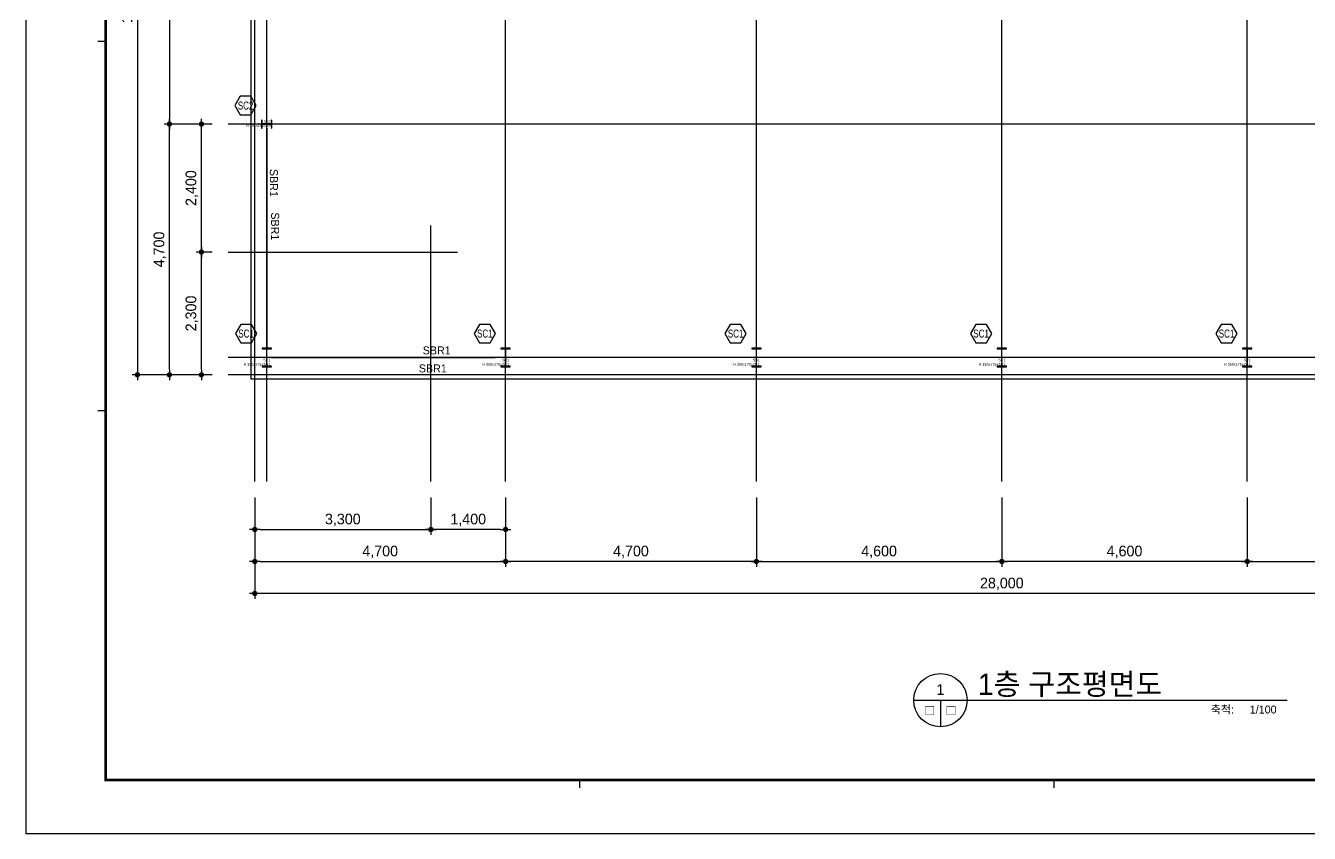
# Model space of a CAD drawing. Header units: millimetres. Extents: x 1296959 to 4552731, y -1798654 to -1542890.
# Drawn here: x 4384531 to 4408588, y -1631990 to -1616847 of the extents above; entities that cross this region are included whole.
import ezdxf
from ezdxf.enums import TextEntityAlignment as Align

# ---------------------------------------------------------------- set-up
doc = ezdxf.new("R2010")
doc.units = ezdxf.units.MM
doc.header["$LTSCALE"] = 100
doc.header["$PDMODE"] = 3
doc.header["$PDSIZE"] = 500
doc.linetypes.add('CEN', pattern=[62, 60, -1, 0, -1])
for name, color, linetype in [('G-AXIS-CEN', 1, 'CEN'), ('G-AXIS-DIM', 7, 'Continuous'), ('G-SCOLM-SEC', 40, 'Continuous'), ('G-VIEW TITLE-SYM', 7, 'Continuous'), ('S-BRACE-ELE', 70, 'Continuous'), ('S-BRACE-SYM', 7, 'Continuous'), ('S-FOOT-ELE', 7, 'Continuous'), ('S-SCOLM-SYM', 7, 'Continuous')]:
    doc.layers.add(name, color=color, linetype=linetype)
for name, color, linetype, plot in [('G-MEMBGUIDE', 32, 'Continuous', False), ('G-REGION-VIEW', 145, 'Continuous', False), ('S-FOOT-BDR', 130, 'Continuous', False)]:
    doc.layers.add(name, color=color, linetype=linetype, plot=plot)
doc.layers.add('G-SCOLM-HAT', color=251, linetype='Continuous', transparency=0.3)
doc.styles.add('나눔고딕', font='나눔고딕.ttf')
doc.dimstyles.new('G-AXIS-DIM', dxfattribs={"dimtxt": 2, "dimasz": 1, "dimexe": 1, "dimexo": 1, "dimgap": 0.5, "dimtad": 1, "dimdec": 0, "dimzin": 0, "dimdsep": 46, "dimlunit": 6, "dimtxsty": '나눔고딕', "dimblk": 'DOT1', "dimcen": 1, "dimclrt": 3, "dimadec": 0, "dimazin": 0, "dimtfac": 1, "dimtdec": 0, "dimtix": 1, "dimtmove": 2, "dimatfit": 0, "dimfxl": 1, "dimtolj": 1, "dimtzin": 0, "dimarcsym": 2})

# ---------------------------------------------------------------- blocks, each defined once
blk = doc.blocks.new('DOT1')
blk.add_line((-1, 0), (1, 0))
at = {"color": 0, "linetype": 'ByBlock', "const_width": 0.5}
blk.add_lwpolyline([(-0.25, 0, 1), (0.25, 0, 1)], format="xyb", close=True, dxfattribs=at)
blk = doc.blocks.new('*D204')
at = {"layer": 'Defpoints', "color": 0, "transparency": 16777216}
for p in [(4407425, -1625593), (4412125, -1625593), (4412125, -1626893)]:
    blk.add_point(p, dxfattribs=at)
at = {"layer": 'G-AXIS-DIM', "color": 0, "lineweight": -2, "ltscale": 100, "transparency": 16777216}
for p, q in [((4407425, -1625693), (4407425, -1626993)), ((4412125, -1625693), (4412125, -1626993)), ((4407525, -1626893), (4412025, -1626893))]:
    blk.add_line(p, q, dxfattribs=at)
at = {"layer": 'G-AXIS-DIM', "color": 0, "linetype": 'ByBlock', "lineweight": -2, "transparency": 16777216, "xscale": 100, "yscale": 100, "zscale": 100, "rotation": 180}
blk.add_blockref('DOT1', (4407425, -1626893), dxfattribs=at)
at = {"layer": 'G-AXIS-DIM', "color": 0, "linetype": 'ByBlock', "lineweight": -2, "transparency": 16777216, "xscale": 100, "yscale": 100, "zscale": 100}
blk.add_blockref('DOT1', (4412125, -1626893), dxfattribs=at)
at = {"layer": 'G-AXIS-DIM', "color": 3, "transparency": 16777216, "insert": (4409775, -1626715), "char_height": 200, "attachment_point": 5, "style": '나눔고딕'}
blk.add_mtext('\\A1;4,700', dxfattribs=at)
blk = doc.blocks.new('*D207')
at = {"layer": 'Defpoints', "color": 0, "transparency": 16777216}
for p in [(4402825, -1625593), (4407425, -1625593), (4402825, -1626893)]:
    blk.add_point(p, dxfattribs=at)
at = {"layer": 'G-AXIS-DIM', "color": 0, "lineweight": -2, "ltscale": 100, "transparency": 16777216}
for p, q in [((4402825, -1625693), (4402825, -1626993)), ((4407425, -1625693), (4407425, -1626993)), ((4407325, -1626893), (4402925, -1626893))]:
    blk.add_line(p, q, dxfattribs=at)
at = {"layer": 'G-AXIS-DIM', "color": 0, "linetype": 'ByBlock', "lineweight": -2, "transparency": 16777216, "xscale": 100, "yscale": 100, "zscale": 100, "rotation": 180}
blk.add_blockref('DOT1', (4402825, -1626893), dxfattribs=at)
at = {"layer": 'G-AXIS-DIM', "color": 0, "linetype": 'ByBlock', "lineweight": -2, "transparency": 16777216, "xscale": 100, "yscale": 100, "zscale": 100}
blk.add_blockref('DOT1', (4407425, -1626893), dxfattribs=at)
at = {"layer": 'G-AXIS-DIM', "color": 3, "transparency": 16777216, "insert": (4405125, -1626715), "char_height": 200, "attachment_point": 5, "style": '나눔고딕'}
blk.add_mtext('\\A1;4,600', dxfattribs=at)
blk = doc.blocks.new('*D209')
at = {"layer": 'Defpoints', "color": 0, "transparency": 16777216}
for p in [(4393525, -1625593), (4398225, -1625593), (4393525, -1626893)]:
    blk.add_point(p, dxfattribs=at)
at = {"layer": 'G-AXIS-DIM', "color": 0, "lineweight": -2, "ltscale": 100, "transparency": 16777216}
for p, q in [((4393525, -1625693), (4393525, -1626993)), ((4398225, -1625693), (4398225, -1626993)), ((4398125, -1626893), (4393625, -1626893))]:
    blk.add_line(p, q, dxfattribs=at)
at = {"layer": 'G-AXIS-DIM', "color": 0, "linetype": 'ByBlock', "lineweight": -2, "transparency": 16777216, "xscale": 100, "yscale": 100, "zscale": 100, "rotation": 180}
blk.add_blockref('DOT1', (4393525, -1626893), dxfattribs=at)
at = {"layer": 'G-AXIS-DIM', "color": 0, "linetype": 'ByBlock', "lineweight": -2, "transparency": 16777216, "xscale": 100, "yscale": 100, "zscale": 100}
blk.add_blockref('DOT1', (4398225, -1626893), dxfattribs=at)
at = {"layer": 'G-AXIS-DIM', "color": 3, "transparency": 16777216, "insert": (4395875, -1626715), "char_height": 200, "attachment_point": 5, "style": '나눔고딕'}
blk.add_mtext('\\A1;4,700', dxfattribs=at)
blk = doc.blocks.new('*D210')
at = {"layer": 'Defpoints', "color": 0, "transparency": 16777216}
for p in [(4388125, -1609393), (4386625, -1623393), (4388125, -1623393)]:
    blk.add_point(p, dxfattribs=at)
at = {"layer": 'G-AXIS-DIM', "color": 0, "lineweight": -2, "ltscale": 100, "transparency": 16777216}
for p, q in [((4388025, -1609393), (4386525, -1609393)), ((4386625, -1609493), (4386625, -1623293)), ((4388025, -1623393), (4386525, -1623393))]:
    blk.add_line(p, q, dxfattribs=at)
at = {"layer": 'G-AXIS-DIM', "color": 0, "linetype": 'ByBlock', "lineweight": -2, "transparency": 16777216, "xscale": 100, "yscale": 100, "zscale": 100}
for p, rotation in [((4386625, -1609393), 90), ((4386625, -1623393), 270)]:
    blk.add_blockref('DOT1', p, dxfattribs=dict(at, rotation=rotation))
at = {"layer": 'G-AXIS-DIM', "color": 3, "transparency": 16777216, "insert": (4386447, -1616393), "char_height": 200, "attachment_point": 5, "rotation": 90, "style": '나눔고딕'}
blk.add_mtext('\\A1;14,000', dxfattribs=at)
blk = doc.blocks.new('*D211')
at = {"layer": 'Defpoints', "color": 0, "transparency": 16777216}
for p in [(4388825, -1625593), (4393525, -1625593), (4393525, -1626893)]:
    blk.add_point(p, dxfattribs=at)
at = {"layer": 'G-AXIS-DIM', "color": 0, "lineweight": -2, "ltscale": 100, "transparency": 16777216}
for p, q in [((4388825, -1625693), (4388825, -1626993)), ((4393525, -1625693), (4393525, -1626993)), ((4388925, -1626893), (4393425, -1626893))]:
    blk.add_line(p, q, dxfattribs=at)
at = {"layer": 'G-AXIS-DIM', "color": 0, "linetype": 'ByBlock', "lineweight": -2, "transparency": 16777216, "xscale": 100, "yscale": 100, "zscale": 100, "rotation": 180}
blk.add_blockref('DOT1', (4388825, -1626893), dxfattribs=at)
at = {"layer": 'G-AXIS-DIM', "color": 0, "linetype": 'ByBlock', "lineweight": -2, "transparency": 16777216, "xscale": 100, "yscale": 100, "zscale": 100}
blk.add_blockref('DOT1', (4393525, -1626893), dxfattribs=at)
at = {"layer": 'G-AXIS-DIM', "color": 3, "transparency": 16777216, "insert": (4391175, -1626715), "char_height": 200, "attachment_point": 5, "style": '나눔고딕'}
blk.add_mtext('\\A1;4,700', dxfattribs=at)
blk = doc.blocks.new('*D213')
at = {"layer": 'Defpoints', "color": 0, "transparency": 16777216}
for p in [(4398225, -1625593), (4402825, -1625593), (4402825, -1626893)]:
    blk.add_point(p, dxfattribs=at)
at = {"layer": 'G-AXIS-DIM', "color": 0, "lineweight": -2, "ltscale": 100, "transparency": 16777216}
for p, q in [((4398225, -1625693), (4398225, -1626993)), ((4402825, -1625693), (4402825, -1626993)), ((4398325, -1626893), (4402725, -1626893))]:
    blk.add_line(p, q, dxfattribs=at)
at = {"layer": 'G-AXIS-DIM', "color": 0, "linetype": 'ByBlock', "lineweight": -2, "transparency": 16777216, "xscale": 100, "yscale": 100, "zscale": 100, "rotation": 180}
blk.add_blockref('DOT1', (4398225, -1626893), dxfattribs=at)
at = {"layer": 'G-AXIS-DIM', "color": 0, "linetype": 'ByBlock', "lineweight": -2, "transparency": 16777216, "xscale": 100, "yscale": 100, "zscale": 100}
blk.add_blockref('DOT1', (4402825, -1626893), dxfattribs=at)
at = {"layer": 'G-AXIS-DIM', "color": 3, "transparency": 16777216, "insert": (4400525, -1626715), "char_height": 200, "attachment_point": 5, "style": '나눔고딕'}
blk.add_mtext('\\A1;4,600', dxfattribs=at)
blk = doc.blocks.new('*D219')
at = {"layer": 'Defpoints', "color": 0, "transparency": 16777216}
for p in [(4388125, -1614093), (4387225, -1618693), (4388125, -1618693)]:
    blk.add_point(p, dxfattribs=at)
at = {"layer": 'G-AXIS-DIM', "color": 0, "lineweight": -2, "ltscale": 100, "transparency": 16777216}
for p, q in [((4388025, -1614093), (4387125, -1614093)), ((4387225, -1614193), (4387225, -1618593)), ((4388025, -1618693), (4387125, -1618693))]:
    blk.add_line(p, q, dxfattribs=at)
at = {"layer": 'G-AXIS-DIM', "color": 0, "linetype": 'ByBlock', "lineweight": -2, "transparency": 16777216, "xscale": 100, "yscale": 100, "zscale": 100}
for p, rotation in [((4387225, -1614093), 90), ((4387225, -1618693), 270)]:
    blk.add_blockref('DOT1', p, dxfattribs=dict(at, rotation=rotation))
at = {"layer": 'G-AXIS-DIM', "color": 3, "transparency": 16777216, "insert": (4387046, -1616393), "char_height": 200, "attachment_point": 5, "rotation": 90, "style": '나눔고딕'}
blk.add_mtext('\\A1;4,600', dxfattribs=at)
blk = doc.blocks.new('*D221')
at = {"layer": 'Defpoints', "color": 0, "transparency": 16777216}
for p in [(4387225, -1618693), (4388125, -1618693), (4388125, -1623393)]:
    blk.add_point(p, dxfattribs=at)
at = {"layer": 'G-AXIS-DIM', "color": 0, "lineweight": -2, "ltscale": 100, "transparency": 16777216}
for p, q in [((4388025, -1618693), (4387125, -1618693)), ((4387225, -1623293), (4387225, -1618793)), ((4388025, -1623393), (4387125, -1623393))]:
    blk.add_line(p, q, dxfattribs=at)
at = {"layer": 'G-AXIS-DIM', "color": 0, "linetype": 'ByBlock', "lineweight": -2, "transparency": 16777216, "xscale": 100, "yscale": 100, "zscale": 100}
for p, rotation in [((4387225, -1618693), 90), ((4387225, -1623393), 270)]:
    blk.add_blockref('DOT1', p, dxfattribs=dict(at, rotation=rotation))
at = {"layer": 'G-AXIS-DIM', "color": 3, "transparency": 16777216, "insert": (4387047, -1621043), "char_height": 200, "attachment_point": 5, "rotation": 90, "style": '나눔고딕'}
blk.add_mtext('\\A1;4,700', dxfattribs=at)
blk = doc.blocks.new('*D225')
at = {"layer": 'Defpoints', "color": 0, "transparency": 16777216}
for p in [(4388825, -1625593), (4416825, -1625593), (4388825, -1627493)]:
    blk.add_point(p, dxfattribs=at)
at = {"layer": 'G-AXIS-DIM', "color": 0, "lineweight": -2, "ltscale": 100, "transparency": 16777216}
for p, q in [((4388825, -1625693), (4388825, -1627593)), ((4416825, -1625693), (4416825, -1627593)), ((4416725, -1627493), (4388925, -1627493))]:
    blk.add_line(p, q, dxfattribs=at)
at = {"layer": 'G-AXIS-DIM', "color": 0, "linetype": 'ByBlock', "lineweight": -2, "transparency": 16777216, "xscale": 100, "yscale": 100, "zscale": 100, "rotation": 180}
blk.add_blockref('DOT1', (4388825, -1627493), dxfattribs=at)
at = {"layer": 'G-AXIS-DIM', "color": 0, "linetype": 'ByBlock', "lineweight": -2, "transparency": 16777216, "xscale": 100, "yscale": 100, "zscale": 100}
blk.add_blockref('DOT1', (4416825, -1627493), dxfattribs=at)
at = {"layer": 'G-AXIS-DIM', "color": 3, "transparency": 16777216, "insert": (4402825, -1627315), "char_height": 200, "attachment_point": 5, "style": '나눔고딕'}
blk.add_mtext('\\A1;28,000', dxfattribs=at)
blk = doc.blocks.new('S-MEMBER GROUP-SYM 02', base_point=(33208.94, -9998.04))
blk.add_lwpolyline([(33209.94, -9999.77), (33210.94, -9998.04), (33209.94, -9996.31), (33207.94, -9996.31), (33206.94, -9998.04), (33207.94, -9999.77)], close=True)
at = {"color": 3, "style": '나눔고딕', "width": 0.75}
blk.add_attdef('□', text='', height=1.5, dxfattribs=at).set_placement((33208.94, -9998.04), align=Align.MIDDLE_CENTER)
blk = doc.blocks.new('S-MEMBER GROUP-SYM 11', base_point=(59725, 17575))
at = {"color": 3, "ltscale": 10000, "style": '나눔고딕'}
blk.add_attdef('□', text='', height=1.5, dxfattribs=at).set_placement((59725, 17575), align=Align.MIDDLE_CENTER)
blk = doc.blocks.new('G-VIEW TITLE-SYM 03', base_point=(235, 70))
for p, q in [((230, 70), (240, 70)), ((235, 70), (235, 65)), ((240, 70), (300, 70))]:
    blk.add_line(p, q)
blk.add_circle((235, 70), 5)
at = {"color": 3, "linetype": 'Continuous', "style": '나눔고딕'}
blk.add_text('축척:', height=1.5, dxfattribs=at).set_placement((290, 69), align=Align.TOP_RIGHT)
for height, p in [(2, (235, 72)), (1.5, (233, 68)), (1.5, (237, 68))]:
    blk.add_attdef('ㅁㅁ', text='', height=height, dxfattribs=at).set_placement(p, align=Align.MIDDLE_CENTER)
blk.add_attdef('ㅁㅁㅁㅁ', (242, 71), '', height=4, dxfattribs=at)
blk.add_attdef('ㅁㅁ', text='', height=1.5, dxfattribs=at).set_placement((298, 69), align=Align.TOP_RIGHT)
blk = doc.blocks.new('*D317')
at = {"layer": 'Defpoints', "color": 0, "transparency": 16777216}
for p in [(4388825, -1625593), (4392125, -1625593), (4392125, -1626293)]:
    blk.add_point(p, dxfattribs=at)
at = {"layer": 'G-AXIS-DIM', "color": 0, "lineweight": -2, "ltscale": 100, "transparency": 16777216}
for p, q in [((4388825, -1625693), (4388825, -1626393)), ((4392125, -1625693), (4392125, -1626393)), ((4388925, -1626293), (4392025, -1626293))]:
    blk.add_line(p, q, dxfattribs=at)
at = {"layer": 'G-AXIS-DIM', "color": 0, "linetype": 'ByBlock', "lineweight": -2, "transparency": 16777216, "xscale": 100, "yscale": 100, "zscale": 100, "rotation": 180}
blk.add_blockref('DOT1', (4388825, -1626293), dxfattribs=at)
at = {"layer": 'G-AXIS-DIM', "color": 0, "linetype": 'ByBlock', "lineweight": -2, "transparency": 16777216, "xscale": 100, "yscale": 100, "zscale": 100}
blk.add_blockref('DOT1', (4392125, -1626293), dxfattribs=at)
at = {"layer": 'G-AXIS-DIM', "color": 3, "transparency": 16777216, "insert": (4390475, -1626115), "char_height": 200, "attachment_point": 5, "style": '나눔고딕'}
blk.add_mtext('\\A1;3,300', dxfattribs=at)
blk = doc.blocks.new('*D318')
at = {"layer": 'Defpoints', "color": 0, "transparency": 16777216}
for p in [(4392125, -1625593), (4393525, -1625593), (4392125, -1626293)]:
    blk.add_point(p, dxfattribs=at)
at = {"layer": 'G-AXIS-DIM', "color": 0, "lineweight": -2, "ltscale": 100, "transparency": 16777216}
for p, q in [((4392125, -1625693), (4392125, -1626393)), ((4393525, -1625693), (4393525, -1626393)), ((4393425, -1626293), (4392225, -1626293))]:
    blk.add_line(p, q, dxfattribs=at)
at = {"layer": 'G-AXIS-DIM', "color": 0, "linetype": 'ByBlock', "lineweight": -2, "transparency": 16777216, "xscale": 100, "yscale": 100, "zscale": 100, "rotation": 180}
blk.add_blockref('DOT1', (4392125, -1626293), dxfattribs=at)
at = {"layer": 'G-AXIS-DIM', "color": 0, "linetype": 'ByBlock', "lineweight": -2, "transparency": 16777216, "xscale": 100, "yscale": 100, "zscale": 100}
blk.add_blockref('DOT1', (4393525, -1626293), dxfattribs=at)
at = {"layer": 'G-AXIS-DIM', "color": 3, "transparency": 16777216, "insert": (4392825, -1626115), "char_height": 200, "attachment_point": 5, "style": '나눔고딕'}
blk.add_mtext('\\A1;1,400', dxfattribs=at)
blk = doc.blocks.new('*D319')
at = {"layer": 'Defpoints', "color": 0, "transparency": 16777216}
for p in [(4387825, -1621093), (4388125, -1621093), (4388125, -1623393)]:
    blk.add_point(p, dxfattribs=at)
at = {"layer": 'G-AXIS-DIM', "color": 0, "lineweight": -2, "ltscale": 100, "transparency": 16777216}
for p, q in [((4388025, -1621093), (4387725, -1621093)), ((4387825, -1623293), (4387825, -1621193)), ((4388025, -1623393), (4387725, -1623393))]:
    blk.add_line(p, q, dxfattribs=at)
at = {"layer": 'G-AXIS-DIM', "color": 0, "linetype": 'ByBlock', "lineweight": -2, "transparency": 16777216, "xscale": 100, "yscale": 100, "zscale": 100}
for p, rotation in [((4387825, -1621093), 90), ((4387825, -1623393), 270)]:
    blk.add_blockref('DOT1', p, dxfattribs=dict(at, rotation=rotation))
at = {"layer": 'G-AXIS-DIM', "color": 3, "transparency": 16777216, "insert": (4387646, -1622243), "char_height": 200, "attachment_point": 5, "rotation": 90, "style": '나눔고딕'}
blk.add_mtext('\\A1;2,300', dxfattribs=at)
blk = doc.blocks.new('*D320')
at = {"layer": 'Defpoints', "color": 0, "transparency": 16777216}
for p in [(4387825, -1618693), (4388125, -1618693), (4388125, -1621093)]:
    blk.add_point(p, dxfattribs=at)
at = {"layer": 'G-AXIS-DIM', "color": 0, "lineweight": -2, "ltscale": 100, "transparency": 16777216}
for p, q in [((4388025, -1618693), (4387725, -1618693)), ((4387825, -1620993), (4387825, -1618793)), ((4388025, -1621093), (4387725, -1621093))]:
    blk.add_line(p, q, dxfattribs=at)
at = {"layer": 'G-AXIS-DIM', "color": 0, "linetype": 'ByBlock', "lineweight": -2, "transparency": 16777216, "xscale": 100, "yscale": 100, "zscale": 100}
for p, rotation in [((4387825, -1618693), 90), ((4387825, -1621093), 270)]:
    blk.add_blockref('DOT1', p, dxfattribs=dict(at, rotation=rotation))
at = {"layer": 'G-AXIS-DIM', "color": 3, "transparency": 16777216, "insert": (4387646, -1619893), "char_height": 200, "attachment_point": 5, "rotation": 90, "style": '나눔고딕'}
blk.add_mtext('\\A1;2,400', dxfattribs=at)

msp = doc.modelspace()

# ---------------------------------------------------------------- hatches: boundary and pattern name
at = {"layer": 'G-SCOLM-HAT', "ltscale": 100}
for points in [[(4388952.56, -1618768.21), (4388961.56, -1618768.21), (4388961.56, -1618696.21), (4389137.56, -1618696.21), (4389137.56, -1618768.21), (4389146.56, -1618768.21), (4389146.56, -1618618.21), (4389137.56, -1618618.21), (4389137.56, -1618690.21), (4388961.56, -1618690.21), (4388961.56, -1618618.21), (4388952.56, -1618618.21)], [(4388962.06, -1622893.21), (4388962.06, -1622904.21), (4389046.06, -1622904.21), (4389046.06, -1623232.21), (4388962.06, -1623232.21), (4388962.06, -1623243.21), (4389137.06, -1623243.21), (4389137.06, -1623232.21), (4389053.06, -1623232.21), (4389053.06, -1622904.21), (4389137.06, -1622904.21), (4389137.06, -1622893.21)], [(4393437.06, -1622893.21), (4393437.06, -1622904.21), (4393521.06, -1622904.21), (4393521.06, -1623232.21), (4393437.06, -1623232.21), (4393437.06, -1623243.21), (4393612.06, -1623243.21), (4393612.06, -1623232.21), (4393528.06, -1623232.21), (4393528.06, -1622904.21), (4393612.06, -1622904.21), (4393612.06, -1622893.21)], [(4398137.06, -1622893.21), (4398137.06, -1622904.21), (4398221.06, -1622904.21), (4398221.06, -1623232.21), (4398137.06, -1623232.21), (4398137.06, -1623243.21), (4398312.06, -1623243.21), (4398312.06, -1623232.21), (4398228.06, -1623232.21), (4398228.06, -1622904.21), (4398312.06, -1622904.21), (4398312.06, -1622893.21)], [(4402737.06, -1622893.21), (4402737.06, -1622904.21), (4402821.06, -1622904.21), (4402821.06, -1623232.21), (4402737.06, -1623232.21), (4402737.06, -1623243.21), (4402912.06, -1623243.21), (4402912.06, -1623232.21), (4402828.06, -1623232.21), (4402828.06, -1622904.21), (4402912.06, -1622904.21), (4402912.06, -1622893.21)], [(4407337.06, -1622893.21), (4407337.06, -1622904.21), (4407421.06, -1622904.21), (4407421.06, -1623232.21), (4407337.06, -1623232.21), (4407337.06, -1623243.21), (4407512.06, -1623243.21), (4407512.06, -1623232.21), (4407428.06, -1623232.21), (4407428.06, -1622904.21), (4407512.06, -1622904.21), (4407512.06, -1622893.21)]]:
    msp.add_hatch(color=256, dxfattribs=at).paths.add_polyline_path(points, flags=0)

# ---------------------------------------------------------------- linework, layer by layer
at = {"color": 5}
for p, q in [((4384530.99, -1602289.74), (4384530.99, -1631989.74)), ((4384530.99, -1631989.74), (4426580.99, -1631989.74))]:
    msp.add_line(p, q, dxfattribs=at)
for p, q in [((4385880.99, -1617139.74), (4386030.99, -1617139.74)), ((4385880.99, -1624064.74), (4386030.99, -1624064.74)), ((4394917.99, -1631139.74), (4394917.99, -1630989.74)), ((4403805.99, -1631139.74), (4403805.99, -1630989.74))]:
    msp.add_line(p, q)
at = {"color": 3, "const_width": 50}
msp.add_lwpolyline([(4425080.99, -1630989.74), (4386030.99, -1630989.74), (4386030.99, -1603289.74), (4425080.99, -1603289.74)], close=True, dxfattribs=at)
at = {"layer": 'G-AXIS-CEN', "ltscale": 100}
for p, q in [((4388824.56, -1625393.21), (4388824.56, -1607393.21)), ((4389049.56, -1625393.21), (4389049.56, -1607393.21)), ((4393524.56, -1625393.21), (4393524.56, -1607393.21)), ((4398224.56, -1625393.21), (4398224.56, -1607393.21)), ((4402824.56, -1625393.21), (4402824.56, -1607393.21)), ((4407424.56, -1625393.21), (4407424.56, -1607393.21)), ((4417324.56, -1618693.21), (4388324.56, -1618693.21)), ((4392124.56, -1625393.21), (4392124.56, -1620593.21)), ((4388324.56, -1621093.21), (4392624.56, -1621093.21)), ((4417324.56, -1623068.21), (4388324.56, -1623068.21)), ((4417324.56, -1623393.21), (4388324.56, -1623393.21))]:
    msp.add_line(p, q, dxfattribs=at)
at = {"layer": 'G-REGION-VIEW', "ltscale": 100}
msp.add_lwpolyline([(4386030.99, -1630989.74), (4425080.99, -1630989.74), (4425080.99, -1603289.74), (4386030.99, -1603289.74)], close=True, dxfattribs=at)
at = {"layer": 'G-SCOLM-SEC', "ltscale": 100}
for points in [[(4388952.56, -1618768.21), (4388961.56, -1618768.21), (4388961.56, -1618696.21), (4389137.56, -1618696.21), (4389137.56, -1618768.21), (4389146.56, -1618768.21), (4389146.56, -1618618.21), (4389137.56, -1618618.21), (4389137.56, -1618690.21), (4388961.56, -1618690.21), (4388961.56, -1618618.21), (4388952.56, -1618618.21), (4388952.56, -1618768.21)], [(4388962.06, -1622893.21), (4388962.06, -1622904.21), (4389046.06, -1622904.21), (4389046.06, -1623232.21), (4388962.06, -1623232.21), (4388962.06, -1623243.21), (4389137.06, -1623243.21), (4389137.06, -1623232.21), (4389053.06, -1623232.21), (4389053.06, -1622904.21), (4389137.06, -1622904.21), (4389137.06, -1622893.21), (4388962.06, -1622893.21)], [(4393437.06, -1622893.21), (4393437.06, -1622904.21), (4393521.06, -1622904.21), (4393521.06, -1623232.21), (4393437.06, -1623232.21), (4393437.06, -1623243.21), (4393612.06, -1623243.21), (4393612.06, -1623232.21), (4393528.06, -1623232.21), (4393528.06, -1622904.21), (4393612.06, -1622904.21), (4393612.06, -1622893.21), (4393437.06, -1622893.21)], [(4398137.06, -1622893.21), (4398137.06, -1622904.21), (4398221.06, -1622904.21), (4398221.06, -1623232.21), (4398137.06, -1623232.21), (4398137.06, -1623243.21), (4398312.06, -1623243.21), (4398312.06, -1623232.21), (4398228.06, -1623232.21), (4398228.06, -1622904.21), (4398312.06, -1622904.21), (4398312.06, -1622893.21), (4398137.06, -1622893.21)], [(4402737.06, -1622893.21), (4402737.06, -1622904.21), (4402821.06, -1622904.21), (4402821.06, -1623232.21), (4402737.06, -1623232.21), (4402737.06, -1623243.21), (4402912.06, -1623243.21), (4402912.06, -1623232.21), (4402828.06, -1623232.21), (4402828.06, -1622904.21), (4402912.06, -1622904.21), (4402912.06, -1622893.21), (4402737.06, -1622893.21)], [(4407337.06, -1622893.21), (4407337.06, -1622904.21), (4407421.06, -1622904.21), (4407421.06, -1623232.21), (4407337.06, -1623232.21), (4407337.06, -1623243.21), (4407512.06, -1623243.21), (4407512.06, -1623232.21), (4407428.06, -1623232.21), (4407428.06, -1622904.21), (4407512.06, -1622904.21), (4407512.06, -1622893.21), (4407337.06, -1622893.21)]]:
    msp.add_lwpolyline(points, close=True, dxfattribs=at)
at = {"layer": 'S-BRACE-ELE', "ltscale": 100}
for p, q in [((4389049.56, -1618768.21), (4389049.56, -1622876.52)), ((4389049.56, -1622893.21), (4389049.56, -1618884.91)), ((4389137.06, -1623068.21), (4393328.33, -1623068.21)), ((4393437.06, -1623068.21), (4389245.79, -1623068.21))]:
    msp.add_line(p, q, dxfattribs=at)
at = {"layer": 'S-FOOT-BDR', "ltscale": 100}
msp.add_lwpolyline([(4388749.56, -1609318.21), (4388749.56, -1623468.21), (4416899.56, -1623468.21), (4416899.56, -1609318.21)], close=True, dxfattribs=at)
at = {"layer": 'S-FOOT-ELE', "ltscale": 100}
for p, q in [((4388749.56, -1609318.21), (4388749.56, -1623468.21)), ((4388749.56, -1623468.21), (4416899.56, -1623468.21))]:
    msp.add_line(p, q, dxfattribs=at)

# ---------------------------------------------------------------- block references
at = {"layer": 'G-VIEW TITLE-SYM', "ltscale": 100}
ref = msp.add_blockref('G-VIEW TITLE-SYM 03', (4401674.56, -1629493.21), dxfattribs=dict(at, xscale=100, yscale=100, zscale=100))
ref.add_attrib('ㅁㅁㅁㅁ', '1층 구조평면도', (4402374.56, -1629393.21), dxfattribs={"layer": '0', "color": 3, "linetype": 'Continuous', "height": 400, "style": '나눔고딕'})
ref.add_attrib('ㅁㅁ', '1', dxfattribs={"layer": '0', "color": 3, "linetype": 'Continuous', "height": 200, "style": '나눔고딕'}).set_placement((4401674.56, -1629293.21), align=Align.MIDDLE_CENTER)
ref.add_attrib('ㅁㅁ', '□', dxfattribs={"layer": '0', "color": 3, "linetype": 'Continuous', "height": 150, "style": '나눔고딕'}).set_placement((4401474.56, -1629693.21), align=Align.MIDDLE_CENTER)
ref.add_attrib('ㅁㅁ', '□', dxfattribs={"layer": '0', "color": 3, "linetype": 'Continuous', "height": 150, "style": '나눔고딕'}).set_placement((4401874.56, -1629693.21), align=Align.MIDDLE_CENTER)
ref.add_attrib('ㅁㅁ', '1/100', dxfattribs={"layer": '0', "color": 3, "linetype": 'Continuous', "height": 150, "style": '나눔고딕'}).set_placement((4407974.56, -1629593.21), align=Align.TOP_RIGHT)
at = {"layer": 'S-BRACE-SYM', "ltscale": 100}
ref = msp.add_blockref('S-MEMBER GROUP-SYM 11', (4389182.21, -1619795.29), dxfattribs=dict(at, xscale=100, yscale=100, zscale=100, rotation=270))
ref.add_attrib('PD1', 'SBR1', dxfattribs={"layer": '0', "color": 3, "ltscale": 10000, "height": 150, "rotation": 270, "style": '나눔고딕'}).set_placement((4389182.21, -1619795.29), align=Align.MIDDLE_CENTER)
ref = msp.add_blockref('S-MEMBER GROUP-SYM 11', (4389206.26, -1620610.42), dxfattribs=dict(at, xscale=100, yscale=100, zscale=100, rotation=270))
ref.add_attrib('PD1', 'SBR1', dxfattribs={"layer": '0', "color": 3, "ltscale": 10000, "height": 150, "rotation": 270, "style": '나눔고딕'}).set_placement((4389206.26, -1620610.42), align=Align.MIDDLE_CENTER)
ref = msp.add_blockref('S-MEMBER GROUP-SYM 11', (4392234.1, -1622935.56), dxfattribs=dict(at, xscale=100, yscale=100, zscale=100))
ref.add_attrib('PD1', 'SBR1', dxfattribs={"layer": '0', "color": 3, "ltscale": 10000, "height": 150, "style": '나눔고딕'}).set_placement((4392234.1, -1622935.56), align=Align.MIDDLE_CENTER)
ref = msp.add_blockref('S-MEMBER GROUP-SYM 11', (4392161.04, -1623273.55), dxfattribs=dict(at, xscale=100, yscale=100, zscale=100))
ref.add_attrib('PD1', 'SBR1', dxfattribs={"layer": '0', "color": 3, "ltscale": 10000, "height": 150, "style": '나눔고딕'}).set_placement((4392161.04, -1623273.55), align=Align.MIDDLE_CENTER)
at = {"layer": 'S-SCOLM-SYM', "ltscale": 100}
ref = msp.add_blockref('S-MEMBER GROUP-SYM 02', (4388652.56, -1618345.01), dxfattribs=dict(at, xscale=100, yscale=100, zscale=100))
ref.add_attrib('C3', 'SC2', dxfattribs={"layer": '0', "color": 3, "height": 150, "style": '나눔고딕', "width": 0.75}).set_placement((4388652.56, -1618345.01), align=Align.MIDDLE_CENTER)
ref = msp.add_blockref('S-MEMBER GROUP-SYM 02', (4388662.06, -1622620.01), dxfattribs=dict(at, xscale=100, yscale=100, zscale=100))
ref.add_attrib('C3', 'SC1', dxfattribs={"layer": '0', "color": 3, "height": 150, "style": '나눔고딕', "width": 0.75}).set_placement((4388662.06, -1622620.01), align=Align.MIDDLE_CENTER)
ref = msp.add_blockref('S-MEMBER GROUP-SYM 02', (4393137.06, -1622620.01), dxfattribs=dict(at, xscale=100, yscale=100, zscale=100))
ref.add_attrib('C3', 'SC1', dxfattribs={"layer": '0', "color": 3, "height": 150, "style": '나눔고딕', "width": 0.75}).set_placement((4393137.06, -1622620.01), align=Align.MIDDLE_CENTER)
ref = msp.add_blockref('S-MEMBER GROUP-SYM 02', (4397837.06, -1622620.01), dxfattribs=dict(at, xscale=100, yscale=100, zscale=100))
ref.add_attrib('C3', 'SC1', dxfattribs={"layer": '0', "color": 3, "height": 150, "style": '나눔고딕', "width": 0.75}).set_placement((4397837.06, -1622620.01), align=Align.MIDDLE_CENTER)
ref = msp.add_blockref('S-MEMBER GROUP-SYM 02', (4402437.06, -1622620.01), dxfattribs=dict(at, xscale=100, yscale=100, zscale=100))
ref.add_attrib('C3', 'SC1', dxfattribs={"layer": '0', "color": 3, "height": 150, "style": '나눔고딕', "width": 0.75}).set_placement((4402437.06, -1622620.01), align=Align.MIDDLE_CENTER)
ref = msp.add_blockref('S-MEMBER GROUP-SYM 02', (4407037.06, -1622620.01), dxfattribs=dict(at, xscale=100, yscale=100, zscale=100))
ref.add_attrib('C3', 'SC1', dxfattribs={"layer": '0', "color": 3, "height": 150, "style": '나눔고딕', "width": 0.75}).set_placement((4407037.06, -1622620.01), align=Align.MIDDLE_CENTER)

# ---------------------------------------------------------------- texts
at = {"layer": 'G-MEMBGUIDE', "color": 46, "ltscale": 100, "char_height": 50, "attachment_point": 9, "style": '나눔고딕'}
for s, insert in [('SC2\\PH 194x150x6/9', (4389126.56, -1618748.21)), ('SC1\\PH 350x175x7/11', (4389117.06, -1623223.21)), ('SC1\\PH 350x175x7/11', (4393592.06, -1623223.21)), ('SC1\\PH 350x175x7/11', (4398292.06, -1623223.21)), ('SC1\\PH 350x175x7/11', (4402892.06, -1623223.21)), ('SC1\\PH 350x175x7/11', (4407492.06, -1623223.21))]:
    msp.add_mtext(s, dxfattribs=dict(at, insert=insert))

# ---------------------------------------------------------------- dimensions: what is measured, and where the dimension line sits
at = {"layer": 'G-AXIS-DIM', "ltscale": 100}
for base, p1, p2, angle, picture, middle in [((4386624.56, -1623393.21), (4388124.56, -1609393.21), (4388124.56, -1623393.21), 90, '*D210', (4386446.66, -1616393.21)), ((4387224.56, -1618693.21), (4388124.56, -1614093.21), (4388124.56, -1618693.21), 90, '*D219', (4387046.38, -1616393.21)), ((4387224.56, -1618693.21), (4388124.56, -1623393.21), (4388124.56, -1618693.21), 90, '*D221', (4387046.66, -1621043.21)), ((4387824.56, -1618693.21), (4388124.56, -1621093.21), (4388124.56, -1618693.21), 90, '*D320', (4387646.38, -1619893.21)), ((4387824.56, -1621093.21), (4388124.56, -1623393.21), (4388124.56, -1621093.21), 90, '*D319', (4387646.38, -1622243.21)), ((4393524.56, -1626893.21), (4388824.56, -1625593.21), (4393524.56, -1625593.21), 180, '*D211', (4391174.56, -1626715.32)), ((4388824.56, -1627493.21), (4416824.56, -1625593.21), (4388824.56, -1625593.21), 180, '*D225', (4402824.56, -1627315.03)), ((4393524.56, -1626893.21), (4398224.56, -1625593.21), (4393524.56, -1625593.21), 180, '*D209', (4395874.56, -1626715.32)), ((4402824.56, -1626893.21), (4398224.56, -1625593.21), (4402824.56, -1625593.21), 180, '*D213', (4400524.56, -1626715.03)), ((4402824.56, -1626893.21), (4407424.56, -1625593.21), (4402824.56, -1625593.21), 180, '*D207', (4405124.56, -1626715.03)), ((4412124.56, -1626893.21), (4407424.56, -1625593.21), (4412124.56, -1625593.21), 180, '*D204', (4409774.56, -1626715.32))]:
    dim = msp.add_linear_dim(base=base, p1=p1, p2=p2, angle=angle, dimstyle='G-AXIS-DIM', override={"dimscale": 100, "dimlfac": 1}, dxfattribs=at)
    dim.commit()
    dim.dimension.update_dxf_attribs({"geometry": picture, "text_midpoint": middle})
for p1, picture, middle in [((4388824.56, -1625593.21), '*D317', (4390474.56, -1626115.03)), ((4393524.56, -1625593.21), '*D318', (4392824.56, -1626115.32))]:
    dim = msp.add_linear_dim(base=(4392124.56, -1626293.21), p1=p1, p2=(4392124.56, -1625593.21), dimstyle='G-AXIS-DIM', override={"dimscale": 100, "dimlfac": 1}, dxfattribs=at)
    dim.commit()
    dim.dimension.update_dxf_attribs({"geometry": picture, "text_midpoint": middle})

doc.saveas('drawing.dxf')
